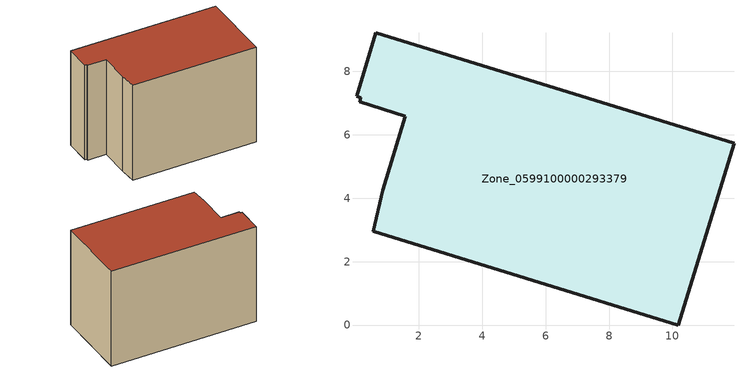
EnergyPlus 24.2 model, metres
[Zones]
Zone_0599100000293379
 floor ground (C_G): 0.17,7.17 0.04,7.21 0.65,9.21 11.94,5.73 10.18,0 0.57,2.96 0.87,4.25 1.58,6.59 0.14,7.04 z0
 wall outside (C_F): 0.57,2.96 10.18,0 11.94,5.73 0.65,9.21 0.04,7.21 0.17,7.17 0.14,7.04 1.58,6.59 0.87,4.25 0.57,2.96 z0:8.18
 roof outside (C_R): 0.04,7.21 0.17,7.17 0.14,7.04 1.58,6.59 0.87,4.25 0.57,2.96 10.18,0 11.94,5.73 0.65,9.21 z8.18
[BUILDING]
Pand.0599100000293379: North Axis=0; Terrain=City; Loads Convergence Tolerance Value=0.04; Temperature Convergence Tolerance Value=0.4; Solar Distribution=FullExterior; Maximum Number of Warmup Days=25; Minimum Number of Warmup Days=1
[Site:Location]
Rotterdam.The.Hague.AP_ZH_NLD Design_Conditions: Latitude=51.96; Longitude=4.45; Time Zone=1; Elevation=-4.5
[SITE:GROUNDTEMPERATURE:BUILDINGSURFACE]
18, 18, 18, 18, 18, 18, 18, 18, 18, 18, 18, 18
[MATERIAL] Thermal Absorptance=0.9; Solar Absorptance=0.7; Visible Absorptance=0.7
Name | Roughness | Thickness | Conductivity | Density | Specific Heat
G.TI.1975-1991 | MediumSmooth | 0.15 | 0.288461 | 540 | 1210
F.TI.1975-1991 | Rough | 0.3 | 0.230769 | 1920 | 840
R.TI.1975-1991 | MediumRough | 0.2 | 0.153846 | 1500 | 1000
[CONSTRUCTION]
C_G: G.TI.1975-1991
C_F: F.TI.1975-1991
C_R: R.TI.1975-1991
[ZONE]
Zone_0599100000293379: Type=1; Multiplier=1; Ceiling Height=Autocalculate; Volume=Autocalculate; Floor Area=autocalculate; Part of Total Floor Area=Yes
[ZONEINFILTRATION:DESIGNFLOWRATE]
Infil_Zone_0599100000293379: Zone or ZoneList or Space or SpaceList=Zone_0599100000293379; Schedule=AlwaysOn; Design Flow Rate Calculation Method=Flow/Area; Flow Rate per Floor Area=0.003; Constant Term Coefficient=1; Temperature Term Coefficient=0; Velocity Term Coefficient=0; Velocity Squared Term Coefficient=0
[HVACTEMPLATE:ZONE:IDEALLOADSAIRSYSTEM]
Zone_0599100000293379: Maximum Heating Supply Air Temperature=50; Minimum Cooling Supply Air Temperature=13; Maximum Heating Supply Air Humidity Ratio=0.0156; Minimum Cooling Supply Air Humidity Ratio=0.0077; Heating Limit=NoLimit; Cooling Limit=NoLimit; Dehumidification Control Type=ConstantSensibleHeatRatio; Cooling Sensible Heat Ratio=0.7; Dehumidification Setpoint=60; Humidification Control Type=None; Humidification Setpoint=30; Outdoor Air Method=None; Outdoor Air Flow Rate per Person=0.00944; Outdoor Air Flow Rate per Zone Floor Area=0; Outdoor Air Flow Rate per Zone=0; Demand Controlled Ventilation Type=None; Outdoor Air Economizer Type=NoEconomizer; Heat Recovery Type=None; Sensible Heat Recovery Effectiveness=0.7; Latent Heat Recovery Effectiveness=0.65
[ZONECONTROL:THERMOSTAT]
ThermostatControl_Zone_0599100000293379: Zone or ZoneList=Zone_0599100000293379; Control Type Schedule=DualSetpointControlType; Control 1=Thermostat_Zone_0599100000293379; Temperature Difference Between Cutout And Setpoint=0
[THERMOSTATSETPOINT:DUALSETPOINT]
Thermostat_Zone_0599100000293379: Heating Setpoint Temperature Schedule=HeatingSetpoint_Zone_0599100000293379; Cooling Setpoint Temperature Schedule=CoolingSetpoint_Zone_0599100000293379
[SCHEDULE:COMPACT]
HeatingSetpoint_Zone_0599100000293379: Through: 12/31, For: AllDays, Until: 24:00, 21
CoolingSetpoint_Zone_0599100000293379: Through: 12/31, For: AllDays, Until: 24:00, 24
DualSetpointControlType: Through: 12/31, For: AllDays, Until: 24:00, 4
AlwaysOn: Through: 12/31, For: AllDays, Until: 24:00, 1
